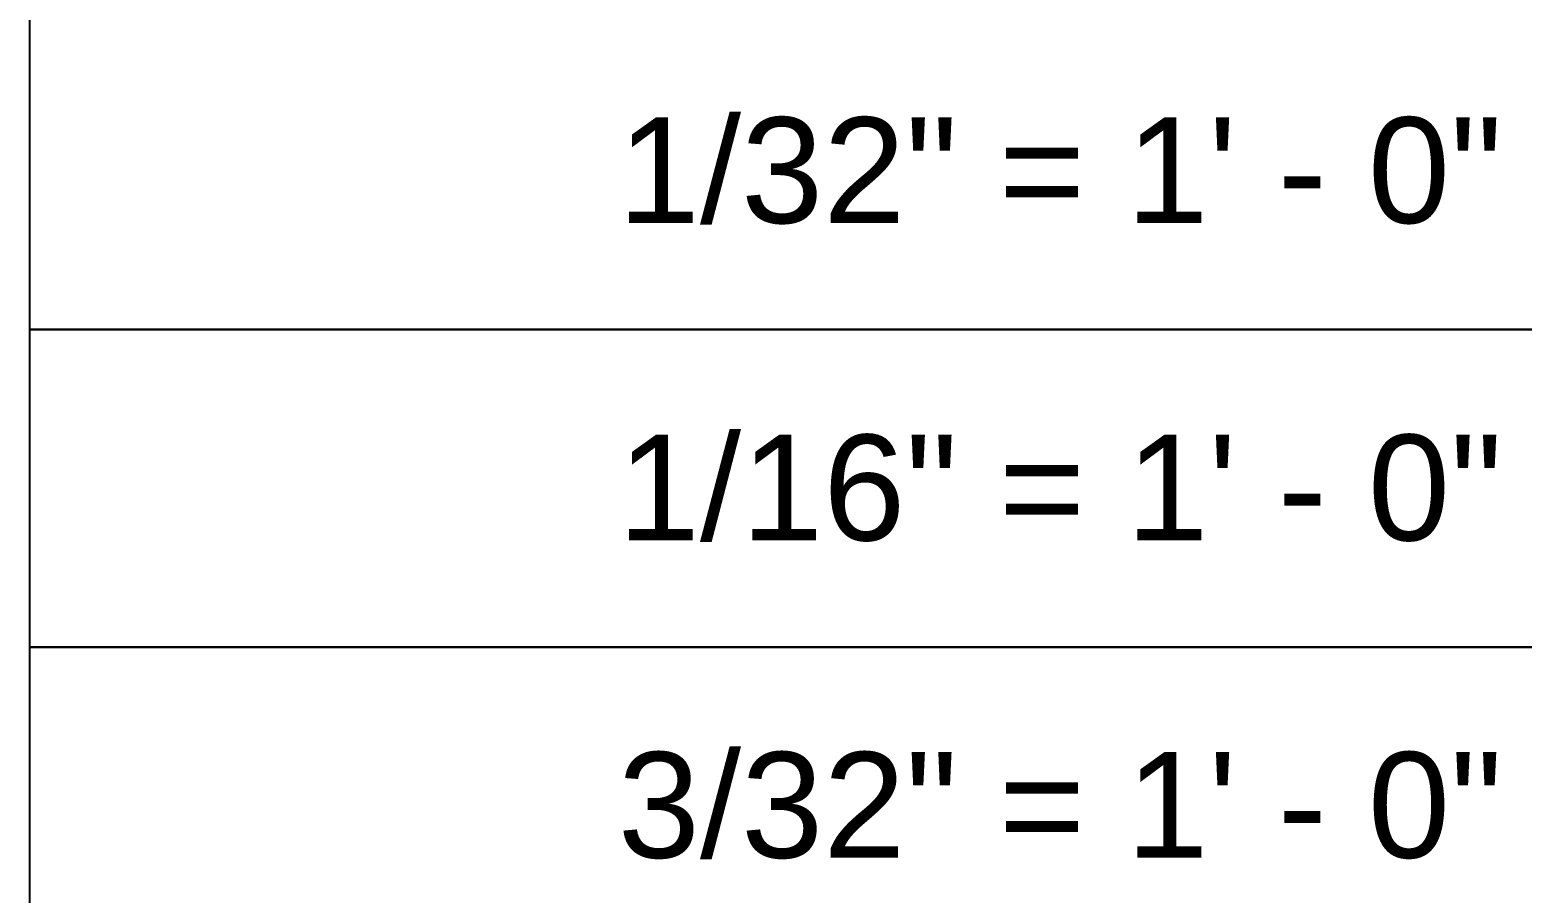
# Model space of a CAD drawing. Header units: inches. Extents: x -2078 to 106214, y -964 to 6385.
# Drawn here: x -2075.1 to -1736.5, y 1360.8 to 1556.6 of the extents above; entities that cross this region are included whole.
import ezdxf

# ---------------------------------------------------------------- set-up
doc = ezdxf.new("R2010")
doc.units = ezdxf.units.IN
doc.header["$MEASUREMENT"] = 0
doc.layers.add('A-ANNO', color=2, linetype='Continuous', lineweight=5)
doc.styles.add('Jay Cad', font='arial.ttf', dxfattribs={"height": 0.125})

# ---------------------------------------------------------------- blocks, each defined once
blk = doc.blocks.new('JC-ANNO-SF')
for points in [[(0, -216), (-467.54, -216), (-467.54, -144), (0, -144)], [(0, -288), (-467.54, -288), (-467.54, -216), (0, -216)], [(0, -360), (-467.54, -360), (-467.54, -288), (0, -288)]]:
    blk.add_lwpolyline(points, close=True)
at = {"layer": 'A-ANNO', "char_height": 24, "attachment_point": 5, "style": 'Jay Cad'}
for s, insert in [('1/32" = 1\' - 0"', (-233.77, -180)), ('1/16" = 1\' - 0"', (-233.77, -252)), ('3/32" = 1\' - 0"', (-233.77, -324))]:
    blk.add_mtext_dynamic_manual_height_columns(s, width=490.4655, gutter_width=30, heights=[0], dxfattribs=dict(at, insert=insert))

msp = doc.modelspace()

# ---------------------------------------------------------------- block references
msp.add_blockref('JC-ANNO-SF', (-1607.537, 1704.621))

doc.saveas('drawing.dxf')
